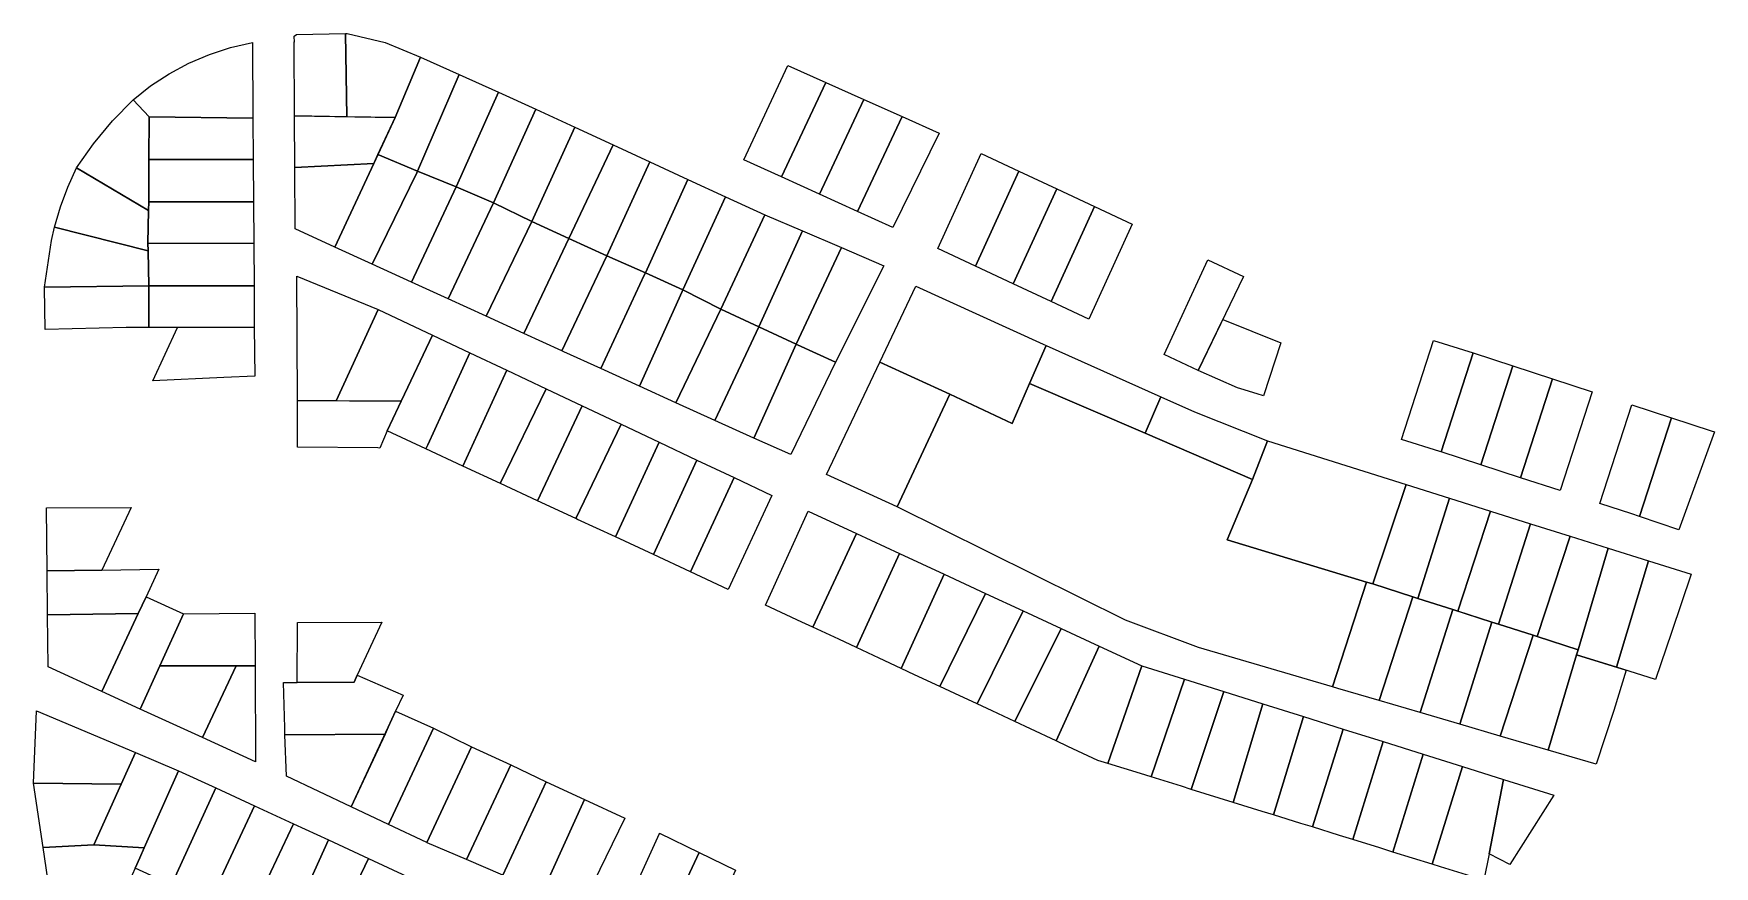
# Model space of a CAD drawing. Header units: millimetres. Extents: x 522658 to 553925, y 7796479 to 7820139.
# Drawn here: x 541405.3 to 541888.9, y 7800841 to 7801080.5 of the extents above; entities that cross this region are included whole.
import ezdxf

# ---------------------------------------------------------------- set-up
doc = ezdxf.new("R2010")
doc.units = ezdxf.units.MM
doc.layers.add('ZONA RESIDENCIAL 2 (ZR_2)', color=2, linetype='Continuous')

msp = doc.modelspace()

# ---------------------------------------------------------------- linework, layer by layer
at = {"layer": 'ZONA RESIDENCIAL 2 (ZR_2)'}
for points in [[(541468.38, 7801056.19), (541438.53, 7801056.62), (541433.89, 7801061.52), (541438.92, 7801065.5), (541444.29, 7801069.02), (541449.95, 7801072.05), (541455.86, 7801074.56), (541461.97, 7801076.52), (541468.23, 7801077.94), (541468.38, 7801056.19)], [(541495.43, 7801056.63), (541480.37, 7801056.87), (541480.28, 7801078.15), (541480.33, 7801078.11), (541480.28, 7801079.8), (541480.96, 7801080.27), (541495.03, 7801080.53), (541495.43, 7801056.63)], [(541495.43, 7801056.63), (541495.03, 7801080.53), (541495.52, 7801080.54), (541506.42, 7801077.95), (541516.58, 7801073.77), (541509.33, 7801056.4), (541495.43, 7801056.63)], [(541515.78, 7801041.02), (541504.36, 7801045.72), (541509.33, 7801056.4), (541516.58, 7801073.77), (541527.7, 7801068.77), (541515.78, 7801041.02)], [(541526.88, 7801036.45), (541515.78, 7801041.02), (541527.7, 7801068.77), (541539, 7801063.7), (541526.99, 7801036.69), (541526.88, 7801036.45)], [(541633.23, 7801066.48), (541620.51, 7801039.3), (541609.58, 7801044.26), (541622.28, 7801071.39), (541633.23, 7801066.48)], [(541537.62, 7801031.89), (541526.88, 7801036.45), (541526.99, 7801036.69), (541539, 7801063.7), (541549.81, 7801058.84), (541537.62, 7801031.89)], [(541644.19, 7801061.58), (541631.43, 7801034.33), (541620.51, 7801039.3), (541633.23, 7801066.48), (541644.19, 7801061.58)], [(541433.89, 7801061.52), (541438.53, 7801056.62), (541438.48, 7801044.31), (541438.43, 7801032.18), (541438.37, 7801029.66), (541417.66, 7801041.89), (541422.53, 7801048.87), (541427.95, 7801055.43), (541433.89, 7801061.52)], [(541548.61, 7801026.54), (541537.62, 7801031.89), (541549.81, 7801058.84), (541560.97, 7801053.67), (541548.61, 7801026.54)], [(541655.15, 7801056.68), (541642.36, 7801029.37), (541631.43, 7801034.33), (541644.19, 7801061.58), (541655.15, 7801056.68)], [(541468.46, 7801044.33), (541438.48, 7801044.31), (541438.53, 7801056.62), (541468.38, 7801056.19), (541468.46, 7801044.33)], [(541503.18, 7801043.19), (541480.43, 7801042.05), (541480.37, 7801056.87), (541509.33, 7801056.4), (541503.18, 7801043.19)], [(541559.29, 7801021.62), (541548.61, 7801026.54), (541560.97, 7801053.67), (541572.01, 7801048.55), (541559.29, 7801021.62)], [(541642.36, 7801029.37), (541655.15, 7801056.68), (541665.81, 7801051.91), (541652.54, 7801024.74), (541642.36, 7801029.37)], [(541570.23, 7801016.65), (541559.29, 7801021.62), (541572.01, 7801048.55), (541582.56, 7801043.66), (541570.23, 7801016.65)], [(541468.54, 7801032.17), (541438.43, 7801032.18), (541438.48, 7801044.31), (541468.46, 7801044.33), (541468.54, 7801032.17)], [(541480.43, 7801042.05), (541503.18, 7801043.19), (541491.98, 7801019.12), (541480.5, 7801024.37), (541480.43, 7801042.05)], [(541515.78, 7801041.02), (541515.56, 7801040.5), (541502.74, 7801014.21), (541491.98, 7801019.12), (541503.18, 7801043.19), (541504.36, 7801045.72), (541515.78, 7801041.02)], [(541581.29, 7801011.76), (541570.23, 7801016.65), (541582.56, 7801043.66), (541593.54, 7801038.6), (541581.29, 7801011.76)], [(541688.76, 7801040.96), (541676.28, 7801013.68), (541665.42, 7801018.77), (541677.9, 7801046.06), (541688.76, 7801040.96)], [(541438.17, 7801020.27), (541438.21, 7801018.07), (541411.33, 7801024.88), (541413.03, 7801030.7), (541415.14, 7801036.38), (541417.66, 7801041.89), (541438.37, 7801029.66), (541438.17, 7801020.27)], [(541526.88, 7801036.45), (541514.05, 7801009.04), (541502.74, 7801014.21), (541515.56, 7801040.5), (541515.78, 7801041.02), (541526.88, 7801036.45)], [(541592.04, 7801006.79), (541581.29, 7801011.76), (541593.54, 7801038.6), (541604.35, 7801033.62), (541592.04, 7801006.79)], [(541699.63, 7801035.87), (541687.15, 7801008.59), (541676.28, 7801013.68), (541688.76, 7801040.96), (541699.63, 7801035.87)], [(541537.62, 7801031.89), (541537.5, 7801031.63), (541524.55, 7801004.25), (541514.05, 7801009.04), (541526.88, 7801036.45), (541537.62, 7801031.89)], [(541603.05, 7801001.31), (541592.04, 7801006.79), (541604.35, 7801033.62), (541615.64, 7801028.42), (541603.05, 7801001.31)], [(541710.49, 7801030.78), (541698.01, 7801003.49), (541687.15, 7801008.59), (541699.63, 7801035.87), (541710.49, 7801030.78)], [(541468.62, 7801020.2), (541438.17, 7801020.27), (541438.37, 7801029.66), (541438.43, 7801032.18), (541468.54, 7801032.17), (541468.62, 7801020.2)], [(541548.61, 7801026.54), (541535.49, 7800999.25), (541524.55, 7801004.25), (541537.5, 7801031.63), (541537.62, 7801031.89), (541548.61, 7801026.54)], [(541721.35, 7801025.68), (541708.87, 7800998.4), (541698.01, 7801003.49), (541710.49, 7801030.78), (541721.35, 7801025.68)], [(541438.21, 7801018.07), (541438.47, 7801008.03), (541408.41, 7801007.63), (541410.46, 7801020.99), (541411.33, 7801024.88), (541438.21, 7801018.07)], [(541559.29, 7801021.62), (541546.37, 7800994.28), (541535.49, 7800999.25), (541548.61, 7801026.54), (541559.29, 7801021.62)], [(541613.92, 7800996.15), (541603.05, 7801001.31), (541615.64, 7801028.42), (541626.54, 7801023.78), (541613.92, 7800996.15)], [(541637.7, 7801018.98), (541624.7, 7800991.23), (541613.92, 7800996.15), (541626.54, 7801023.78), (541637.7, 7801018.98)], [(541468.7, 7801008.03), (541438.47, 7801008.03), (541438.21, 7801018.07), (541438.17, 7801020.27), (541468.62, 7801020.2), (541468.7, 7801008.03)], [(541570.23, 7801016.65), (541570.11, 7801016.39), (541557.23, 7800989.32), (541546.37, 7800994.28), (541559.29, 7801021.62), (541570.23, 7801016.65)], [(541624.7, 7800991.23), (541637.7, 7801018.98), (541649.9, 7801013.74), (541635.96, 7800986.07), (541625.06, 7800991.06), (541624.7, 7800991.23)], [(541581.29, 7801011.76), (541580.98, 7801011.07), (541568.52, 7800984.18), (541557.85, 7800989.04), (541557.23, 7800989.32), (541570.11, 7801016.39), (541570.23, 7801016.65), (541581.29, 7801011.76)], [(541753.38, 7801010.67), (541740.33, 7800983.65), (541730.6, 7800988.21), (541743.08, 7801015.49), (541753.38, 7801010.67)], [(541504.43, 7801001.2), (541492.3, 7800974.95), (541481.18, 7800975.02), (541481.04, 7801010.81), (541504.43, 7801001.2)], [(541592.04, 7801006.79), (541591.86, 7801006.39), (541579.59, 7800979.14), (541568.52, 7800984.18), (541580.98, 7801011.07), (541581.29, 7801011.76), (541592.04, 7801006.79)], [(541431.94, 7800995.96), (541408.61, 7800995.39), (541408.43, 7801007.43), (541408.41, 7801007.63), (541438.47, 7801008.03), (541438.47, 7800996), (541431.94, 7800995.96)], [(541438.47, 7801008.03), (541468.7, 7801008.03), (541468.79, 7800996.12), (541446.65, 7800995.99), (541438.47, 7800996), (541438.47, 7801008.03)], [(541603.05, 7801001.31), (541590.06, 7800974.37), (541579.59, 7800979.14), (541591.86, 7801006.39), (541592.04, 7801006.79), (541603.05, 7801001.31)], [(541668.88, 7800976.79), (541648.76, 7800986.01), (541659.14, 7801007.89), (541695.7, 7800991.24), (541696.63, 7800990.82), (541691.85, 7800979.91), (541686.81, 7800968.43), (541668.88, 7800976.79)], [(541492.3, 7800974.95), (541504.43, 7801001.2), (541520.07, 7800993.81), (541511.13, 7800975.01), (541511.04, 7800974.83), (541492.3, 7800974.95)], [(541613.92, 7800996.15), (541601.24, 7800969.28), (541590.06, 7800974.37), (541603.05, 7801001.31), (541613.92, 7800996.15)], [(541468.89, 7800982), (541459.98, 7800981.59), (541439.58, 7800980.64), (541446.65, 7800995.99), (541468.79, 7800996.12), (541468.89, 7800982)], [(541612.46, 7800964.17), (541601.24, 7800969.28), (541613.92, 7800996.15), (541624.7, 7800991.23), (541612.46, 7800964.17)], [(541759.14, 7800976.31), (541757.31, 7800976.89), (541752.57, 7800978.38), (541751.65, 7800978.67), (541740.33, 7800983.65), (541747.43, 7800998.34), (541764.11, 7800991.57), (541759.14, 7800976.31)], [(541530.78, 7800988.75), (541518.67, 7800962.29), (541518.13, 7800961.11), (541506.97, 7800966.26), (541511.13, 7800975.01), (541520.07, 7800993.81), (541530.78, 7800988.75)], [(541635.96, 7800986.07), (541623.11, 7800959.49), (541612.46, 7800964.17), (541624.7, 7800991.23), (541625.06, 7800991.06), (541635.96, 7800986.07)], [(541729.59, 7800976.07), (541725.08, 7800965.6), (541691.85, 7800979.91), (541696.63, 7800990.82), (541729.59, 7800976.07)], [(541819.46, 7800988.68), (541810.26, 7800960.23), (541809.86, 7800960.36), (541798.81, 7800963.83), (541808, 7800992.23), (541819.46, 7800988.68)], [(541528.77, 7800956.13), (541518.13, 7800961.11), (541518.67, 7800962.29), (541530.78, 7800988.75), (541541.41, 7800983.73), (541528.77, 7800956.13)], [(541668.88, 7800976.79), (541653.74, 7800944.46), (541633.42, 7800953.7), (541648.76, 7800986.01), (541668.88, 7800976.79)], [(541830.87, 7800984.95), (541821.67, 7800956.51), (541810.26, 7800960.23), (541819.46, 7800988.68), (541830.87, 7800984.95)], [(541539.57, 7800951.12), (541528.77, 7800956.13), (541541.41, 7800983.73), (541552.71, 7800978.39), (541539.65, 7800951.29), (541539.57, 7800951.12)], [(541842.27, 7800981.22), (541833.08, 7800952.8), (541821.67, 7800956.51), (541830.87, 7800984.95), (541842.27, 7800981.22)], [(541853.68, 7800977.5), (541844.49, 7800949.08), (541833.08, 7800952.8), (541842.27, 7800981.22), (541853.68, 7800977.5)], [(541550.28, 7800946.14), (541539.57, 7800951.12), (541539.65, 7800951.29), (541552.71, 7800978.39), (541563.11, 7800973.47), (541550.28, 7800946.14)], [(541725.08, 7800965.6), (541755.93, 7800952.31), (541748.67, 7800934.9), (541788.78, 7800922.79), (541778.97, 7800892.62), (541740.41, 7800903.93), (541719.44, 7800911.83), (541653.74, 7800944.46), (541668.88, 7800976.79), (541686.81, 7800968.43), (541691.85, 7800979.91), (541725.08, 7800965.6)], [(541725.08, 7800965.6), (541729.59, 7800976.07), (541739.3, 7800971.72), (541760.26, 7800963.41), (541755.93, 7800952.31), (541725.08, 7800965.6)], [(541511.04, 7800974.83), (541506.97, 7800966.26), (541504.93, 7800961.33), (541504.29, 7800961.34), (541481.24, 7800961.55), (541481.18, 7800975.02), (541511.04, 7800974.83)], [(541574.38, 7800968.16), (541561.31, 7800941.03), (541550.28, 7800946.14), (541563.11, 7800973.47), (541574.38, 7800968.16)], [(541876.49, 7800970.04), (541867.3, 7800941.63), (541865.11, 7800942.36), (541855.9, 7800945.37), (541865.08, 7800973.77), (541876.49, 7800970.04)], [(541585.24, 7800963.02), (541572.68, 7800935.75), (541561.79, 7800940.81), (541561.31, 7800941.03), (541574.38, 7800968.16), (541585.24, 7800963.02)], [(541888.86, 7800965.99), (541878.66, 7800937.77), (541867.3, 7800941.63), (541876.49, 7800970.04), (541887.89, 7800966.31), (541888.86, 7800965.99)], [(541583.62, 7800930.67), (541572.68, 7800935.75), (541585.24, 7800963.02), (541596.15, 7800957.86), (541583.62, 7800930.67)], [(541790.64, 7800922.23), (541788.78, 7800922.79), (541748.67, 7800934.9), (541755.93, 7800952.31), (541760.26, 7800963.41), (541800.21, 7800950.82), (541790.64, 7800922.23)], [(541594.32, 7800925.7), (541583.62, 7800930.67), (541596.15, 7800957.86), (541606.81, 7800952.82), (541594.32, 7800925.7)], [(541605.15, 7800920.67), (541594.32, 7800925.7), (541606.81, 7800952.82), (541617.72, 7800947.67), (541605.15, 7800920.67)], [(541812.64, 7800946.91), (541803.57, 7800918.09), (541802.12, 7800918.55), (541790.64, 7800922.23), (541800.21, 7800950.82), (541812.64, 7800946.91)], [(541824.42, 7800943.2), (541815.07, 7800914.4), (541813.59, 7800914.87), (541803.57, 7800918.09), (541812.64, 7800946.91), (541824.42, 7800943.2)], [(541408.98, 7800944.11), (541433.39, 7800944.25), (541424.94, 7800926.22), (541409.16, 7800926.01), (541408.98, 7800944.11)], [(541642.06, 7800936.7), (541629.47, 7800909.8), (541626.33, 7800911.27), (541615.89, 7800916.15), (541628.15, 7800943.15), (541642.06, 7800936.7)], [(541835.96, 7800939.56), (541826.79, 7800910.64), (541824.8, 7800911.28), (541815.07, 7800914.4), (541824.42, 7800943.2), (541835.96, 7800939.56)], [(541847.35, 7800935.97), (541837.84, 7800907.1), (541836.7, 7800907.47), (541826.79, 7800910.64), (541835.96, 7800939.56), (541847.35, 7800935.97)], [(541654.43, 7800930.97), (541642.05, 7800903.92), (541636.95, 7800906.3), (541629.47, 7800909.8), (541642.06, 7800936.7), (541654.43, 7800930.97)], [(541837.84, 7800907.1), (541847.35, 7800935.97), (541858.32, 7800932.52), (541849.67, 7800903.31), (541837.84, 7800907.1)], [(541869.86, 7800928.89), (541860.71, 7800898.28), (541849.2, 7800901.88), (541849.67, 7800903.31), (541858.32, 7800932.52), (541869.86, 7800928.89)], [(541667.26, 7800925.03), (541654.92, 7800897.91), (541648.53, 7800900.9), (541642.05, 7800903.92), (541654.43, 7800930.97), (541667.26, 7800925.03)], [(541882.17, 7800925.01), (541876.52, 7800908.3), (541871.95, 7800894.77), (541860.71, 7800898.28), (541869.86, 7800928.89), (541882.17, 7800925.01)], [(541435.37, 7800913.71), (541409.28, 7800913.37), (541409.16, 7800926.01), (541424.94, 7800926.22), (541441.34, 7800926.44), (541437.64, 7800918.55), (541435.37, 7800913.71)], [(541679.19, 7800919.5), (541666.05, 7800892.71), (541658.73, 7800896.13), (541654.92, 7800897.91), (541667.26, 7800925.03), (541679.19, 7800919.5)], [(541778.97, 7800892.62), (541788.78, 7800922.79), (541790.64, 7800922.23), (541802.12, 7800918.55), (541792.41, 7800888.67), (541780.57, 7800892.15), (541778.97, 7800892.62)], [(541448.45, 7800913.6), (541441.6, 7800898.65), (541435.92, 7800886.25), (541424.87, 7800891.31), (541435.37, 7800913.71), (541437.64, 7800918.55), (541448.45, 7800913.6)], [(541690.01, 7800914.49), (541676.75, 7800887.71), (541670.35, 7800890.7), (541666.05, 7800892.71), (541679.19, 7800919.5), (541690.01, 7800914.49)], [(541792.41, 7800888.67), (541802.12, 7800918.55), (541803.57, 7800918.09), (541813.59, 7800914.87), (541804.22, 7800885.21), (541792.41, 7800888.67)], [(541409.28, 7800913.37), (541435.37, 7800913.71), (541424.87, 7800891.31), (541409.43, 7800898.39), (541409.28, 7800913.37)], [(541469.01, 7800898.71), (541463.57, 7800898.7), (541441.6, 7800898.65), (541448.45, 7800913.6), (541468.96, 7800913.84), (541469.01, 7800898.71)], [(541700.9, 7800909.44), (541687.62, 7800882.63), (541681.04, 7800885.7), (541676.75, 7800887.71), (541690.01, 7800914.49), (541700.9, 7800909.44)], [(541804.22, 7800885.21), (541813.59, 7800914.87), (541824.8, 7800911.28), (541815.64, 7800881.86), (541804.22, 7800885.21)], [(541498.41, 7800895.96), (541497.5, 7800894), (541481.08, 7800893.9), (541481.18, 7800911.17), (541505.49, 7800911.22), (541498.41, 7800895.96)], [(541711.87, 7800904.36), (541699.48, 7800877.09), (541692.13, 7800880.52), (541687.62, 7800882.63), (541700.9, 7800909.44), (541711.87, 7800904.36)], [(541815.64, 7800881.86), (541824.8, 7800911.28), (541826.79, 7800910.64), (541836.7, 7800907.47), (541827.2, 7800878.47), (541815.64, 7800881.86)], [(541699.48, 7800877.09), (541711.87, 7800904.36), (541724.09, 7800898.7), (541714.31, 7800870.6), (541713.35, 7800870.9), (541711.45, 7800871.49), (541702.86, 7800875.51), (541699.48, 7800877.09)], [(541827.2, 7800878.47), (541836.7, 7800907.47), (541837.84, 7800907.1), (541849.67, 7800903.31), (541849.2, 7800901.88), (541841.08, 7800874.4), (541827.2, 7800878.47)], [(541453.86, 7800878.02), (541435.92, 7800886.25), (541441.6, 7800898.65), (541463.57, 7800898.7), (541453.86, 7800878.02)], [(541453.86, 7800878.02), (541463.57, 7800898.7), (541469.01, 7800898.71), (541469.1, 7800871.04), (541453.86, 7800878.02)], [(541736.39, 7800894.84), (541726.82, 7800866.72), (541723.78, 7800867.66), (541714.31, 7800870.6), (541724.09, 7800898.7), (541736.39, 7800894.84)], [(541863.44, 7800897.43), (541859.96, 7800885.8), (541854.83, 7800870.37), (541841.08, 7800874.4), (541849.2, 7800901.88), (541863.44, 7800897.43)], [(541506.39, 7800879.04), (541477.6, 7800878.85), (541477.52, 7800880.82), (541477.15, 7800893.87), (541481.08, 7800893.9), (541497.5, 7800894), (541498.41, 7800895.96), (541511.61, 7800890.23), (541509.45, 7800885.59), (541507.31, 7800881.01), (541506.39, 7800879.04)], [(541747.71, 7800891.29), (541738.34, 7800863.14), (541735.52, 7800864.02), (541726.82, 7800866.72), (541736.39, 7800894.84), (541747.71, 7800891.29)], [(541758.97, 7800887.76), (541750.43, 7800859.39), (541738.34, 7800863.14), (541747.71, 7800891.29), (541758.97, 7800887.76)], [(541434.63, 7800873.7), (541430.51, 7800864.63), (541405.29, 7800864.88), (541406.08, 7800885.69), (541434.63, 7800873.7)], [(541520.3, 7800880.79), (541507.36, 7800853.06), (541496.63, 7800858.14), (541507.31, 7800881.01), (541509.45, 7800885.59), (541520.3, 7800880.79)], [(541770.63, 7800884.1), (541762.06, 7800855.78), (541758.73, 7800856.81), (541750.43, 7800859.39), (541758.97, 7800887.76), (541770.63, 7800884.1)], [(541782.08, 7800880.5), (541773.19, 7800852.32), (541769.84, 7800853.36), (541762.06, 7800855.78), (541770.63, 7800884.1), (541782.08, 7800880.5)], [(541477.6, 7800878.85), (541506.39, 7800879.04), (541496.63, 7800858.14), (541478.09, 7800866.92), (541477.6, 7800878.85)], [(541531.27, 7800875.42), (541518.4, 7800847.83), (541507.36, 7800853.06), (541520.3, 7800880.79), (541531.27, 7800875.42)], [(541793.59, 7800876.89), (541784.8, 7800848.72), (541781.04, 7800849.88), (541773.19, 7800852.32), (541782.08, 7800880.5), (541793.59, 7800876.89)], [(541542.56, 7800870.2), (541529.83, 7800842.92), (541518.52, 7800847.77), (541518.4, 7800847.83), (541531.27, 7800875.42), (541542.56, 7800870.2)], [(541805.03, 7800873.3), (541796.38, 7800845.12), (541792.61, 7800846.29), (541784.8, 7800848.72), (541793.59, 7800876.89), (541805.03, 7800873.3)], [(541430.51, 7800864.63), (541434.63, 7800873.7), (541446.99, 7800868.51), (541437.13, 7800846.34), (541422.58, 7800847.2), (541430.51, 7800864.63)], [(541552.79, 7800865.32), (541540.25, 7800838.45), (541529.83, 7800842.92), (541542.56, 7800870.2), (541552.79, 7800865.32)], [(541816.38, 7800869.73), (541807.68, 7800841.61), (541796.38, 7800845.12), (541805.03, 7800873.3), (541816.38, 7800869.73)], [(541807.68, 7800841.61), (541816.38, 7800869.73), (541828.23, 7800866.01), (541824.06, 7800844.64), (541822.57, 7800836.99), (541810.05, 7800840.88), (541807.68, 7800841.61)], [(541422.58, 7800847.2), (541408.05, 7800846.37), (541405.29, 7800864.88), (541430.51, 7800864.63), (541422.58, 7800847.2)], [(541444.99, 7800835.68), (541434.51, 7800840.46), (541435.86, 7800843.49), (541437.13, 7800846.34), (541446.99, 7800868.51), (541457.72, 7800863.56), (541444.99, 7800835.68)], [(541563.83, 7800860.19), (541551.66, 7800833.56), (541540.25, 7800838.45), (541552.79, 7800865.32), (541563.83, 7800860.19)], [(541842.69, 7800861.47), (541830.04, 7800841.51), (541824.06, 7800844.64), (541828.23, 7800866.01), (541842.69, 7800861.47)], [(541455.86, 7800830.71), (541444.99, 7800835.68), (541457.72, 7800863.56), (541468.86, 7800858.41), (541455.86, 7800830.71)], [(541575.39, 7800854.82), (541562.69, 7800828.84), (541551.66, 7800833.56), (541563.83, 7800860.19), (541575.39, 7800854.82)], [(541467.05, 7800825.6), (541455.86, 7800830.71), (541468.86, 7800858.41), (541480.03, 7800853.26), (541467.05, 7800825.6)], [(541477.54, 7800820.81), (541467.05, 7800825.6), (541480.03, 7800853.26), (541490.14, 7800848.6), (541477.54, 7800820.81)], [(541596.82, 7800844.98), (541584.12, 7800817.83), (541583.73, 7800818.01), (541572.85, 7800823.01), (541585.32, 7800850.43), (541585.37, 7800850.54), (541596.82, 7800844.98)], [(541431.94, 7800834.68), (541409.9, 7800834.01), (541408.05, 7800846.37), (541422.58, 7800847.2), (541437.13, 7800846.34), (541435.86, 7800843.49), (541434.51, 7800840.46), (541431.94, 7800834.68)], [(541488.52, 7800815.79), (541477.54, 7800820.81), (541490.14, 7800848.6), (541501.66, 7800843.28), (541488.52, 7800815.79)], [(541584.12, 7800817.83), (541596.82, 7800844.98), (541607.25, 7800839.92), (541595.07, 7800812.81), (541584.12, 7800817.83)], [(541499.65, 7800810.71), (541488.52, 7800815.79), (541501.66, 7800843.28), (541512.73, 7800838.08), (541499.65, 7800810.71)]]:
    msp.add_lwpolyline(points, close=True, dxfattribs=at)

doc.saveas('drawing.dxf')
